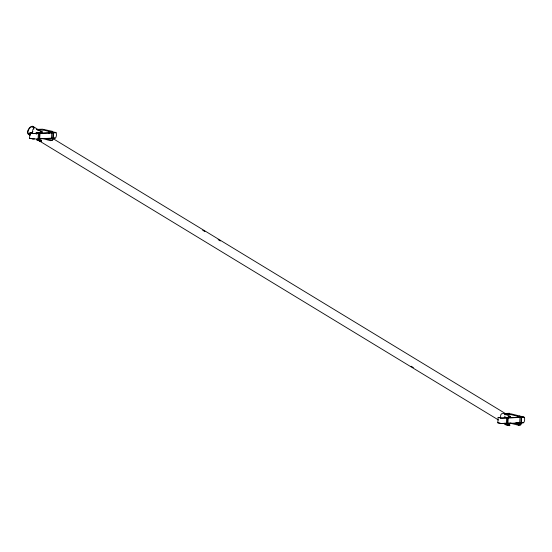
<?xml version="1.0" encoding="UTF-8"?>
<svg xmlns="http://www.w3.org/2000/svg" width="552" height="552" viewBox="0 0 552 552"><rect width="100%" height="100%" fill="white"/><g stroke="black" fill="none" stroke-linecap="round" stroke-linejoin="round"><path stroke-width="0.83" d="M53.565 132.735L55.379 132.597L54.165 132.225C57.656 131.279 56.504 137.51 55.317 138.228L33.223 139.028L29.573 138.228L29.925 132.804L33.168 133.474L51.86 132.797M36.135 134.06L36.246 132.349L39.116 133.135L36.246 132.349M36.805 134.046L36.915 132.335M38.06 139.132L38.447 133.142M36.411 139.815L39.62 140.981L41.545 141.091L41.593 140.339L39.496 139.69M39.378 138.373C43.898 137.903 48.086 141.05 52.426 140.512L53.199 139.125L53.606 132.763L53.006 131.459L42.504 129.189L36.315 129.416L42.152 131.735L42.104 132.48L40.751 132.508L40.027 133.273L39.62 139.628L40.241 140.367L41.593 140.339M48.859 133.605L48.969 131.9L52.433 132.639L48.969 131.9M49.459 133.577L49.57 131.866M50.674 140.76L50.722 140.008L44.898 138.331M50.722 140.008L51.936 139.939L52.592 139.159L52.999 132.797L52.447 132.087L51.226 132.149L51.274 131.404M51.826 132.673L51.439 138.655L50.011 138.269M521.771 417.346L523.586 417.215L522.371 416.836C525.863 415.897 524.697 422.128 523.51 422.839L501.423 423.577L497.773 422.777L498.132 417.346L501.375 418.03L506.474 417.857M500.505 418.147L500.719 414.966L501.685 413.683L509.524 413.269M505.121 416.898L504.452 416.912L506.66 417.712L506.26 423.694L504.79 423.163M504.604 424.384L507.812 425.544L509.737 425.661L509.786 424.909L507.688 424.26M510.089 423.136L518.866 425.357L520.619 425.116L521.392 423.729L521.612 416.449L510.71 413.779L504.528 413.986L510.358 416.305L510.31 417.057L508.958 417.077L508.24 417.836L507.819 424.198L508.44 424.936L509.786 424.909M518.866 425.357L518.914 424.605L514.712 423.301M518.914 424.605L520.129 424.543L520.784 423.763L521.205 417.402L520.653 416.684L519.432 416.746L519.487 416.001M32.513 130.396L32.906 129.485M56.194 132.673L33.575 133.605L29.925 132.804M54.91 138.103L53.813 137.648M524.4 417.291L501.782 418.154L498.132 417.346M523.227 422.639L521.405 422.77M504.48 414.738L510.662 414.531L519.432 416.746M37.281 129.865L44.595 130.279L51.226 132.149M29.573 138.228L31.602 138.635M34.521 138.842L32.299 138.849M39.62 138.655L51.515 138.221M508.178 417.802L520.067 417.402M497.773 422.777L501.016 423.453L506.115 423.281M507.812 423.225L511.214 423.108M515.458 422.97L519.708 422.825M42.152 131.735L40.206 131.921L39.358 133.28L38.95 139.642L39.62 140.981M510.358 416.305L508.42 416.484L507.571 417.843L507.143 424.205L507.812 425.544M506.66 417.712L507.329 417.698M519.922 417.05L517.176 416.498L520.032 417.271L519.632 423.26L516.775 422.487M39.447 140.436L41.545 141.091M505.535 424.357L509.737 425.661M32.823 126.318L37.239 129.002M52.702 138.4L505.604 413.683M32.561 126.822L34.038 127.719M202.674 230.218L204.889 231.564M218.143 239.623L220.351 240.962M28.939 133.929L30.415 134.826M411.143 366.238L413.351 367.584M28.683 134.433L30.153 135.33M36.784 139.352L498.518 420.01M30.256 133.784A4.016 2.194 -58.7 0 1 27.993 131.576A4.016 2.194 -58.7 0 1 31.25 126.967A4.016 2.194 -58.7 0 1 33.513 129.175M32.892 131.038A4.016 2.194 -58.7 0 1 30.733 133.529M30.181 134.267A4.582 2.505 -58.7 0 1 27.6 131.749A4.582 2.505 -58.7 0 1 31.319 126.484A4.582 2.505 -58.7 0 1 33.9 129.002M32.803 131.818A4.582 2.505 -58.7 0 1 31.837 133.06"/></g></svg>
